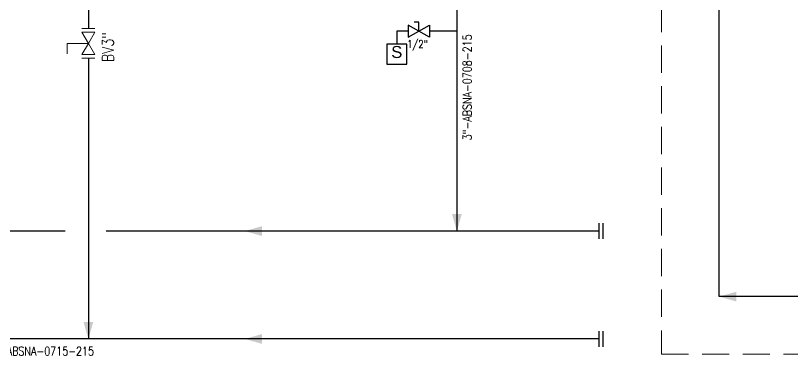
# Model space of a CAD drawing. Extents: x -29512 to 147477, y -5232 to 39709.
# Drawn here: x 140799.3 to 140849.4, y 10784.6 to 10806.5 of the extents above; entities that cross this region are included whole.
import ezdxf
from ezdxf.enums import TextEntityAlignment as Align

# ---------------------------------------------------------------- set-up
doc = ezdxf.new("R2010")
doc.units = 0
doc.linetypes.add('HIDDEN', pattern=[0.375, 0.25, -0.125])
doc.layers.get('0').update_dxf_attribs({"linetype": 'CONTINUOUS'})
for name, color, linetype in [('DIMENSION', 3, 'CONTINUOUS'), ('NUVOLA', 6, 'CONTINUOUS'), ('P-707D', 7, 'CONTINUOUS'), ('RED', 1, 'CONTINUOUS'), ('S', 7, 'CONTINUOUS')]:
    doc.layers.add(name, color=color, linetype=linetype)
doc.layers.add('FITTING', color=7, linetype='CONTINUOUS', lineweight=13)
doc.layers.add('TAG', color=140, linetype='CONTINUOUS', lineweight=13)
doc.styles.add('A3', font='arial.ttf', dxfattribs={"height": 0.3})
doc.styles.add('Romans100', font='romans.shx', dxfattribs={"width": 0.8, "height": 200})
doc.styles.add('S', font='ITALIC', dxfattribs={"height": 6})
doc.styles.add('S25', font='SIMPLEX', dxfattribs={"width": 0.8, "height": 0.25})

# ---------------------------------------------------------------- blocks, each defined once
blk = doc.blocks.new('PRESA', base_point=(1.75, 0.1))
for p, q in [((1.5, 0.1), (1.5, 0.6)), ((1.5, 0.6), (2, 0.6)), ((2, 0.6), (2, 0.1)), ((2, 0.1), (1.5, 0.1))]:
    blk.add_line(p, q)
at = {"style": 'S', "width": 1.2}
blk.add_attdef('1', text='', height=0.3, dxfattribs=at).set_placement((1.75, 0.2), align=Align.CENTER)
blk = doc.blocks.new('FRECC2', base_point=(19.5, 44))
at = {"layer": 'RED'}
blk.add_solid([(19.5, 44), (19.85, 44.1), (19.85, 43.9)], dxfattribs=at)

msp = doc.modelspace()

# ---------------------------------------------------------------- linework, layer by layer
for p, q in [((140824.6012, 10805.8947), (140824.6012, 10805.1079)), ((140824.6012, 10805.1079), (140825.9782, 10805.8947)), ((140825.9782, 10805.1079), (140824.6012, 10805.8947)), ((140825.2897, 10806.0914), (140824.9946, 10806.0914)), ((140825.2897, 10805.5013), (140825.2897, 10806.0914)), ((140825.9782, 10805.8947), (140825.9782, 10805.1079))]:
    msp.add_line(p, q)
at = {"color": 7, "lineweight": 20}
for p in [(140802.5894, 10804.0474), (140803.9548, 10804.7129)]:
    msp.add_line(p, (140802.5894, 10804.7129), dxfattribs=at)
at = {"layer": 'DIMENSION', "color": 4, "linetype": 'HIDDEN', "lineweight": 13, "ltscale": 7}
for p, q in [((140840.9627, 10849.1917), (140840.9627, 10784.6463)), ((140840.9627, 10784.6463), (140893.685, 10784.6463))]:
    msp.add_line(p, q, dxfattribs=at)
at = {"layer": 'DIMENSION', "color": 0, "linetype": 'ByBlock', "ltscale": 0.5}
for p, q in [((140803.9548, 10810.0282), (140803.9548, 10805.674)), ((140824.6012, 10805.5013), (140823.8723, 10805.5013)), ((140823.8723, 10805.5013), (140823.8723, 10804.6556)), ((140827.748, 10805.5013), (140825.9782, 10805.5013)), ((140803.9548, 10803.7517), (140803.9548, 10785.6344)), ((140836.9134, 10793.1069), (140836.9134, 10792.0881)), ((140837.175, 10793.1069), (140837.175, 10792.0881)), ((140836.9134, 10786.1438), (140836.9134, 10785.125)), ((140837.175, 10786.1438), (140837.175, 10785.125))]:
    msp.add_line(p, q, dxfattribs=at)
at = {"layer": 'FITTING', "lineweight": 20}
for p, q in [((140803.5426, 10805.674), (140804.3669, 10805.674)), ((140803.5426, 10803.7517), (140804.3669, 10803.7517))]:
    msp.add_line(p, q, dxfattribs=at)
for points in [[(140803.9548, 10804.7129), (140803.5426, 10805.4267), (140804.3669, 10805.4267)], [(140803.9548, 10804.7129), (140803.5426, 10803.999), (140804.3669, 10803.999)]]:
    msp.add_lwpolyline(points, close=True, dxfattribs=at)
at = {"layer": 'NUVOLA', "color": 1}
for p, q in [((140844.6845, 10788.3682), (140844.6845, 10851.9821)), ((140897.4068, 10788.3682), (140844.6845, 10788.3682))]:
    msp.add_line(p, q, dxfattribs=at)
msp.add_solid([(140844.6845, 10788.3682), (140845.786, 10788.6829), (140845.786, 10788.0535)], dxfattribs=at)
at = {"layer": 'P-707D', "color": 1, "lineweight": 25}
for p, q in [((140827.748, 10809.175), (140827.748, 10792.5975)), ((140802.4651, 10792.5985), (140772.9703, 10792.5994)), ((140836.9134, 10792.5975), (140805.1057, 10792.5984))]:
    msp.add_line(p, q, dxfattribs=at)
at = {"layer": 'P-707D'}
msp.add_line((140836.9134, 10785.6344), (140704.3417, 10785.6433), dxfattribs=at)
at = {"layer": 'RED', "color": 0}
for points in [[(140803.9548, 10785.6344), (140804.2695, 10786.7359), (140803.6401, 10786.7359)], [(140814.0574, 10785.6344), (140815.1589, 10785.3197), (140815.1589, 10785.9491)]]:
    msp.add_solid(points, dxfattribs=at)

# ---------------------------------------------------------------- block references
ref = msp.add_blockref('PRESA', (140823.8723, 10803.3649), dxfattribs=dict(xscale=-2.581460861898449, yscale=2.581460861912547, zscale=2.581460861912586))
ref.add_attrib('1', 'S', dxfattribs={"height": 0.7744, "style": 'A3'}).set_placement((140823.8661, 10803.7676), align=Align.CENTER)
at = {"zscale": 3.147229885305824}
for p, xscale, yscale, rotation in [((140827.748, 10792.5975), -3.147229885305933, 3.147229885305933, 270), ((140814.0574, 10792.5975), -3.147229885304114, 3.147229885304114, 180)]:
    msp.add_blockref('FRECC2', p, dxfattribs=dict(at, xscale=xscale, yscale=yscale, rotation=rotation))

# ---------------------------------------------------------------- texts
at = {"layer": 'S', "style": 'S25', "width": 0.8}
msp.add_text('1/2"', height=0.5, dxfattribs=at).set_placement((140825.8747, 10804.4193), align=Align.RIGHT)
at = {"layer": 'S', "color": 2, "style": 'S25', "width": 0.8}
msp.add_text('3"-ABSNA-0708-215', height=0.5646, rotation=90, dxfattribs=at).set_placement((140828.6991, 10805.2905), align=Align.RIGHT)
msp.add_text('4"-ABSNA-0715-215', height=0.5646, dxfattribs=at).set_placement((140804.3168, 10784.5707), align=Align.RIGHT)
at = {"layer": 'TAG', "color": 6, "lineweight": 20, "insert": (140805.215, 10804.4625), "char_height": 0.75, "width": 7.302947, "attachment_point": 5, "rotation": 90, "style": 'Romans100'}
msp.add_mtext('{BV3"}', dxfattribs=at)

doc.saveas('drawing.dxf')
